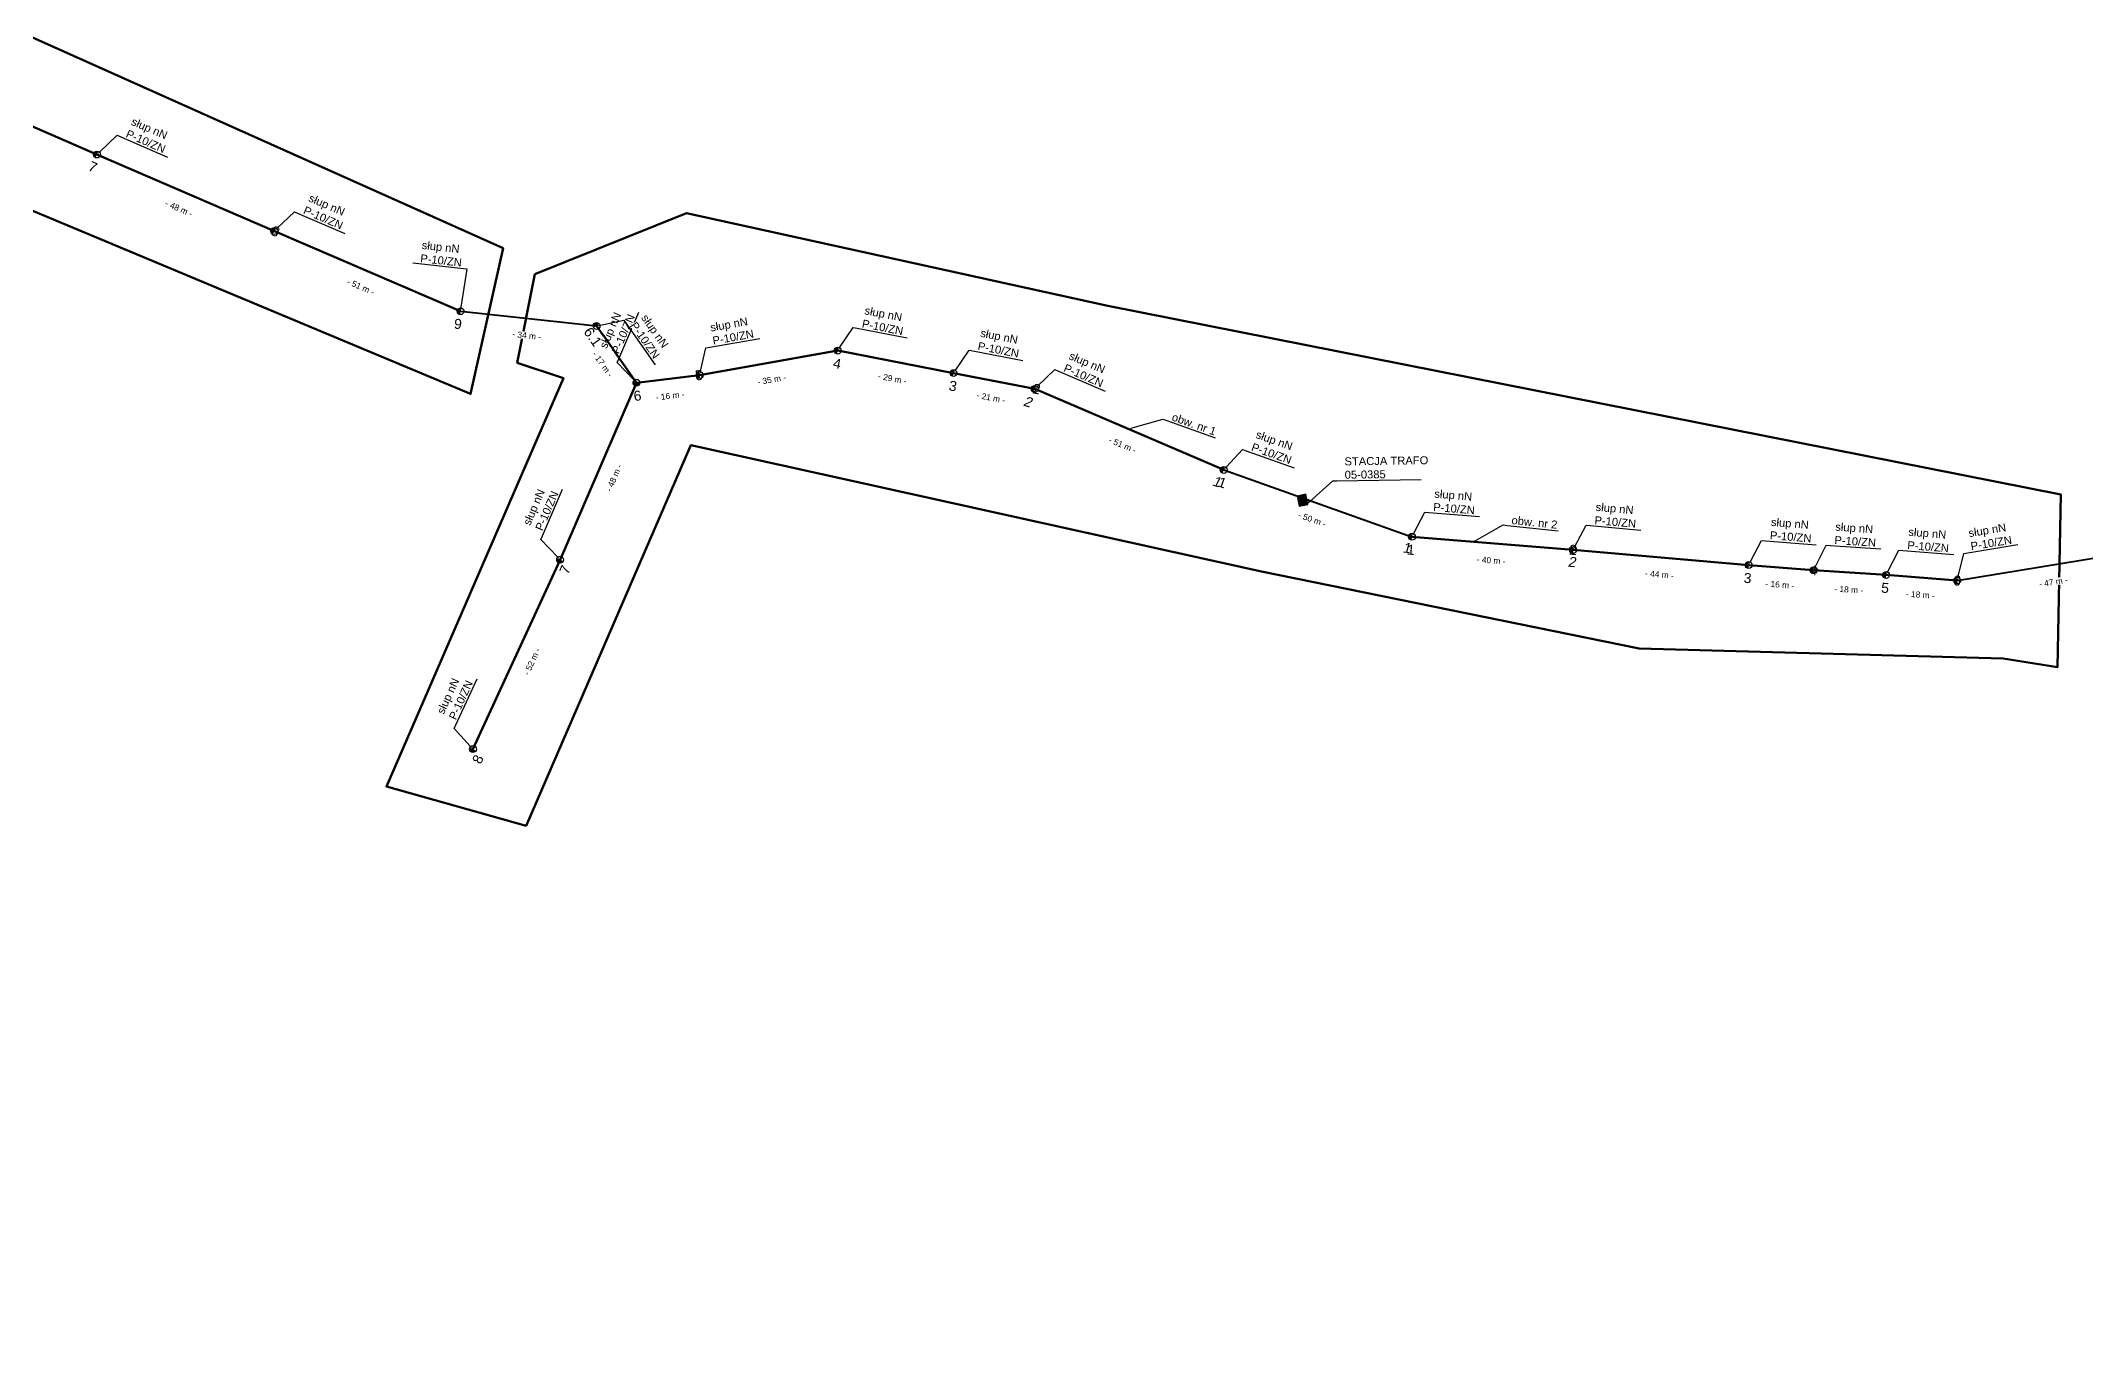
# Model space of a CAD drawing. Header units: metres. Extents: x 7531723 to 15066081, y 5784574 to 11569750.
# Drawn here: x 7534520 to 7535031, y 5784790 to 5785117 of the extents above; entities that cross this region are included whole.
import ezdxf
from ezdxf import colors
from ezdxf.entities.mleader import LeaderData, LeaderLine
from ezdxf.enums import TextEntityAlignment as Align
from ezdxf.math import Vec2, Vec3

# ---------------------------------------------------------------- set-up
doc = ezdxf.new("R2010")
doc.units = ezdxf.units.M
for name, color, linetype, lineweight in [('!tele', 30, 'Continuous', 40), ('!trafo', 6, 'Continuous', 50), ('_MM LINIA Sn', 40, 'Continuous', 30), ('_numery', 7, 'Continuous', 40)]:
    doc.layers.add(name, color=color, linetype=linetype, lineweight=lineweight)
for name, color, linetype in [('!wymiary', 7, 'Continuous'), ('_MM opisy', 7, 'Continuous'), ('_MM slupy', 5, 'Continuous'), ('_mm trafo', 3, 'Continuous'), ('_numery_05-0244_3', 7, 'Continuous'), ('_numery_05-0385_1', 7, 'Continuous'), ('_numery_05-0385_2', 7, 'Continuous')]:
    doc.layers.add(name, color=color, linetype=linetype)
for name, color, linetype, lineweight, plot in [('_arkusze model', 7, 'Continuous', 50, False), ('_kontrola_05-0244_3', 5, 'Continuous', 50, False), ('_kontrola_05-0385_1', 150, 'Continuous', 50, False), ('_kontrola_05-0385_2', 190, 'Continuous', 50, False)]:
    doc.layers.add(name, color=color, linetype=linetype, lineweight=lineweight, plot=plot)
doc.layers.get('0').off()
doc.styles.get("Standard").update_dxf_attribs({"font": 'arial.ttf'})
doc.dimstyles.new('opis linie', dxfattribs={"dimtxt": 1.5, "dimasz": 2.5, "dimexe": 1.25, "dimexo": 0.625, "dimgap": 2.5, "dimtad": 4, "dimdec": 0, "dimtxsty": 'Standard', "dimcen": 2.5, "dimse1": 1, "dimse2": 1, "dimsd1": 1, "dimsd2": 1, "dimclrt": 256, "dimazin": 3, "dimtfac": 1, "dimtdec": 0, "dimtmove": 0, "dimatfit": 3, "dimtfill": 1})

# ---------------------------------------------------------------- blocks, each defined once
blk = doc.blocks.new('trafo')
at = {"layer": '_mm trafo'}
h = blk.add_hatch(color=256, dxfattribs=at)
h.dxf.hatch_style = 1
h.paths.add_polyline_path([(-1.15, 1.02), (-0.52, -1.51), (1.64, -0.96), (1.01, 1.59)])
at = {"layer": '_MM LINIA Sn', "color": 2, "lineweight": 60}
for p, q in [((0.58, 0.02), (-0.43, 0.9)), ((-0.32, -0.23), (0.58, 0.02)), ((0.58, -0.92), (-0.32, -0.23)), ((0.55, -0.72), (0.41, -0.9)), ((0.41, -0.9), (0.58, -0.92)), ((0.58, -0.92), (0.55, -0.72))]:
    blk.add_line(p, q, dxfattribs=at)
at = {"layer": '_mm trafo', "flags": 128}
blk.add_lwpolyline([(-0.52, -1.52), (1.64, -0.96), (0.98, 1.58), (-1.17, 0.99), (-0.52, -1.52)], close=True, dxfattribs=at)
blk = doc.blocks.new('ZN')
at = {"layer": '_MM slupy', "transparency": 33554687}
h = blk.add_hatch(color=256, dxfattribs=at)
h.dxf.hatch_style = 1
h.paths.add_polyline_path([(0, -0.86), (0, 0.86, 1)])
at = {"layer": '_MM slupy'}
blk.add_circle((0, 0), 0.857, dxfattribs=at)
blk = doc.blocks.new('*D33')
at = {"layer": 'Defpoints', "color": 0}
for p in [(7534649.86, 5784987.01), (7534650.76, 5784986.59), (7534628.07, 5784939.64)]:
    blk.add_point(p, dxfattribs=at)
at = {"layer": '!wymiary', "insert": (7534642.84, 5784961.54), "char_height": 1.5, "attachment_point": 5, "rotation": 65.3023, "bg_fill": 3, "box_fill_scale": 1.1, "bg_fill_color": 9, "bg_fill_true_color": 13158600, "bg_fill_transparency": 0}
blk.add_mtext('\\A1;- 52 m -', dxfattribs=at)
blk = doc.blocks.new('*D34')
at = {"layer": 'Defpoints', "color": 0}
for p in [(7534668.95, 5785031.24), (7534669.87, 5785030.85), (7534649.86, 5784987.01)]:
    blk.add_point(p, dxfattribs=at)
at = {"layer": '!wymiary', "insert": (7534663.32, 5785007.44), "char_height": 1.5, "attachment_point": 5, "rotation": 66.651, "bg_fill": 3, "box_fill_scale": 1.1, "bg_fill_color": 9, "bg_fill_true_color": 13158600, "bg_fill_transparency": 0}
blk.add_mtext('\\A1;- 48 m -', dxfattribs=at)
blk = doc.blocks.new('*D57')
at = {"layer": 'Defpoints', "color": 0}
for p in [(7534487.93, 5785108.4), (7534533.7, 5785087.38), (7534534.1, 5785088.3)]:
    blk.add_point(p, dxfattribs=at)
at = {"layer": '!wymiary', "insert": (7534509.31, 5785094.44), "char_height": 1.5, "attachment_point": 5, "rotation": 336.4739, "bg_fill": 3, "box_fill_scale": 1.1, "bg_fill_color": 9, "bg_fill_true_color": 13158600, "bg_fill_transparency": 0}
blk.add_mtext('\\A1;- 50 m -', dxfattribs=at)
blk = doc.blocks.new('*D58')
at = {"layer": 'Defpoints', "color": 0}
for p in [(7534534.1, 5785088.3), (7534578.05, 5785068.25), (7534578.45, 5785069.17)]:
    blk.add_point(p, dxfattribs=at)
at = {"layer": '!wymiary', "insert": (7534554.59, 5785074.82), "char_height": 1.5, "attachment_point": 5, "rotation": 336.664, "bg_fill": 3, "box_fill_scale": 1.1, "bg_fill_color": 9, "bg_fill_true_color": 13158600, "bg_fill_transparency": 0}
blk.add_mtext('\\A1;- 48 m -', dxfattribs=at)
blk = doc.blocks.new('*D59')
at = {"layer": 'Defpoints', "color": 0}
for p in [(7534578.45, 5785069.17), (7534624.59, 5785048.21), (7534624.98, 5785049.13)]:
    blk.add_point(p, dxfattribs=at)
at = {"layer": '!wymiary', "insert": (7534600.03, 5785055.23), "char_height": 1.5, "attachment_point": 5, "rotation": 336.7043, "bg_fill": 3, "box_fill_scale": 1.1, "bg_fill_color": 9, "bg_fill_true_color": 13158600, "bg_fill_transparency": 0}
blk.add_mtext('\\A1;- 51 m -', dxfattribs=at)
blk = doc.blocks.new('*D60')
at = {"layer": 'Defpoints', "color": 0}
for p in [(7534624.98, 5785049.13), (7534658.85, 5785044.45), (7534658.96, 5785045.44)]:
    blk.add_point(p, dxfattribs=at)
at = {"layer": '!wymiary', "insert": (7534641.51, 5785043.05), "char_height": 1.5, "attachment_point": 5, "rotation": 353.8033, "bg_fill": 3, "box_fill_scale": 1.1, "bg_fill_color": 9, "bg_fill_true_color": 13158600, "bg_fill_transparency": 0}
blk.add_mtext('\\A1;- 34 m -', dxfattribs=at)
blk = doc.blocks.new('*D61')
at = {"layer": 'Defpoints', "color": 0}
for p in [(7534658.96, 5785045.44), (7534668.13, 5785030.67), (7534668.95, 5785031.24)]:
    blk.add_point(p, dxfattribs=at)
at = {"layer": '!wymiary', "insert": (7534660.48, 5785035.9), "char_height": 1.5, "attachment_point": 5, "rotation": 305.128, "bg_fill": 3, "box_fill_scale": 1.1, "bg_fill_color": 9, "bg_fill_true_color": 13158600, "bg_fill_transparency": 0}
blk.add_mtext('\\A1;- 17 m -', dxfattribs=at)
blk = doc.blocks.new('*D62')
at = {"layer": 'Defpoints', "color": 0}
for p in [(7534668.95, 5785031.24), (7534684.72, 5785033.16), (7534684.84, 5785032.17)]:
    blk.add_point(p, dxfattribs=at)
at = {"layer": '!wymiary', "insert": (7534677.35, 5785027.97), "char_height": 1.5, "attachment_point": 5, "rotation": 6.9443, "bg_fill": 3, "box_fill_scale": 1.1, "bg_fill_color": 9, "bg_fill_true_color": 13158600, "bg_fill_transparency": 0}
blk.add_mtext('\\A1;- 16 m -', dxfattribs=at)
blk = doc.blocks.new('*D63')
at = {"layer": 'Defpoints', "color": 0}
for p in [(7534719.25, 5785039.27), (7534719.43, 5785038.28), (7534684.72, 5785033.16)]:
    blk.add_point(p, dxfattribs=at)
at = {"layer": '!wymiary', "insert": (7534702.73, 5785032.01), "char_height": 1.5, "attachment_point": 5, "rotation": 10.0216, "bg_fill": 3, "box_fill_scale": 1.1, "bg_fill_color": 9, "bg_fill_true_color": 13158600, "bg_fill_transparency": 0}
blk.add_mtext('\\A1;- 35 m -', dxfattribs=at)
blk = doc.blocks.new('*D64')
at = {"layer": 'Defpoints', "color": 0}
for p in [(7534719.25, 5785039.27), (7534748, 5785032.67), (7534748.19, 5785033.65)]:
    blk.add_point(p, dxfattribs=at)
at = {"layer": '!wymiary', "insert": (7534732.91, 5785032.27), "char_height": 1.5, "attachment_point": 5, "rotation": 349.0232, "bg_fill": 3, "box_fill_scale": 1.1, "bg_fill_color": 9, "bg_fill_true_color": 13158600, "bg_fill_transparency": 0}
blk.add_mtext('\\A1;- 29 m -', dxfattribs=at)
blk = doc.blocks.new('*D65')
at = {"layer": 'Defpoints', "color": 0}
for p in [(7534748.19, 5785033.65), (7534768.48, 5785029.72), (7534768.29, 5785028.74)]:
    blk.add_point(p, dxfattribs=at)
at = {"layer": '!wymiary', "insert": (7534757.53, 5785027.51), "char_height": 1.5, "attachment_point": 5, "rotation": 349.0375, "bg_fill": 3, "box_fill_scale": 1.1, "bg_fill_color": 9, "bg_fill_true_color": 13158600, "bg_fill_transparency": 0}
blk.add_mtext('\\A1;- 21 m -', dxfattribs=at)
blk = doc.blocks.new('*D66')
at = {"layer": 'Defpoints', "color": 0}
for p in [(7534768.48, 5785029.72), (7534815.71, 5785009.45), (7534815.31, 5785008.53)]:
    blk.add_point(p, dxfattribs=at)
at = {"layer": '!wymiary', "insert": (7534790.41, 5785015.67), "char_height": 1.5, "attachment_point": 5, "rotation": 336.7648, "bg_fill": 3, "box_fill_scale": 1.1, "bg_fill_color": 9, "bg_fill_true_color": 13158600, "bg_fill_transparency": 0}
blk.add_mtext('\\A1;- 51 m -', dxfattribs=at)
blk = doc.blocks.new('*D67')
at = {"layer": 'Defpoints', "color": 0}
for p in [(7534815.71, 5785009.45), (7534862.44, 5784991.79), (7534862.77, 5784992.73)]:
    blk.add_point(p, dxfattribs=at)
at = {"layer": '!wymiary', "insert": (7534837.81, 5784997.07), "char_height": 1.5, "attachment_point": 5, "rotation": 340.4444, "bg_fill": 3, "box_fill_scale": 1.1, "bg_fill_color": 9, "bg_fill_true_color": 13158600, "bg_fill_transparency": 0}
blk.add_mtext('\\A1;- 50 m -', dxfattribs=at)
blk = doc.blocks.new('*D68')
at = {"layer": 'Defpoints', "color": 0}
for p in [(7534862.77, 5784992.73), (7534902.96, 5784988.46), (7534903.04, 5784989.46)]:
    blk.add_point(p, dxfattribs=at)
at = {"layer": '!wymiary', "insert": (7534882.56, 5784986.84), "char_height": 1.5, "attachment_point": 5, "rotation": 355.3593, "bg_fill": 3, "box_fill_scale": 1.1, "bg_fill_color": 9, "bg_fill_true_color": 13158600, "bg_fill_transparency": 0}
blk.add_mtext('\\A1;- 40 m -', dxfattribs=at)
blk = doc.blocks.new('*D69')
at = {"layer": 'Defpoints', "color": 0}
for p in [(7534903.04, 5784989.46), (7534946.85, 5784984.66), (7534946.93, 5784985.66)]:
    blk.add_point(p, dxfattribs=at)
at = {"layer": '!wymiary', "insert": (7534924.62, 5784983.32), "char_height": 1.5, "attachment_point": 5, "rotation": 355.044, "bg_fill": 3, "box_fill_scale": 1.1, "bg_fill_color": 9, "bg_fill_true_color": 13158600, "bg_fill_transparency": 0}
blk.add_mtext('\\A1;- 44 m -', dxfattribs=at)
blk = doc.blocks.new('*D70')
at = {"layer": 'Defpoints', "color": 0}
for p in [(7534946.93, 5784985.66), (7534963.07, 5784983.38), (7534963.15, 5784984.38)]:
    blk.add_point(p, dxfattribs=at)
at = {"layer": '!wymiary', "insert": (7534954.71, 5784980.76), "char_height": 1.5, "attachment_point": 5, "rotation": 355.4984, "bg_fill": 3, "box_fill_scale": 1.1, "bg_fill_color": 9, "bg_fill_true_color": 13158600, "bg_fill_transparency": 0}
blk.add_mtext('\\A1;- 16 m -', dxfattribs=at)
blk = doc.blocks.new('*D71')
at = {"layer": 'Defpoints', "color": 0}
for p in [(7534963.15, 5784984.38), (7534981.28, 5784983.19), (7534981.21, 5784982.19)]:
    blk.add_point(p, dxfattribs=at)
at = {"layer": '!wymiary', "insert": (7534971.94, 5784979.53), "char_height": 1.5, "attachment_point": 5, "rotation": 356.2503, "bg_fill": 3, "box_fill_scale": 1.1, "bg_fill_color": 9, "bg_fill_true_color": 13158600, "bg_fill_transparency": 0}
blk.add_mtext('\\A1;- 18 m -', dxfattribs=at)
blk = doc.blocks.new('*D72')
at = {"layer": 'Defpoints', "color": 0}
for p in [(7534981.28, 5784983.19), (7534998.96, 5784980.8), (7534999.04, 5784981.8)]:
    blk.add_point(p, dxfattribs=at)
at = {"layer": '!wymiary', "insert": (7534989.82, 5784978.24), "char_height": 1.5, "attachment_point": 5, "rotation": 355.5107, "bg_fill": 3, "box_fill_scale": 1.1, "bg_fill_color": 9, "bg_fill_true_color": 13158600, "bg_fill_transparency": 0}
blk.add_mtext('\\A1;- 18 m -', dxfattribs=at)
blk = doc.blocks.new('*D73')
at = {"layer": 'Defpoints', "color": 0}
for p in [(7535045.75, 5784989.46), (7535045.91, 5784988.47), (7534999.04, 5784981.8)]:
    blk.add_point(p, dxfattribs=at)
at = {"layer": '!wymiary', "insert": (7535023.08, 5784981.43), "char_height": 1.5, "attachment_point": 5, "rotation": 9.3169, "bg_fill": 3, "box_fill_scale": 1.1, "bg_fill_color": 9, "bg_fill_true_color": 13158600, "bg_fill_transparency": 0}
blk.add_mtext('\\A1;- 47 m -', dxfattribs=at)
blk = doc.blocks.new('q')
at = {"layer": '_MM slupy'}
blk.add_blockref('ZN', (0, 0), dxfattribs=at)
at = {"layer": '_MM opisy'}
ml = blk.add_multileader_mtext('Standard', dxfattribs=at)
ml.set_content('\\pxql;słup nN\\PP-10/ZN', color=256)
ml.set_leader_properties()
ml.build(insert=Vec2(0, 0))
ml.multileader.update_dxf_attribs({"has_text_frame": 1, "text_left_attachment_type": 5, "text_right_attachment_type": 5, "dogleg_length": 1, "arrow_head_size": 1})
ctx = ml.context
ctx.base_point, ctx.char_height, ctx.arrow_head_size, ctx.landing_gap_size, ctx.plane_origin = Vec3(3.71, 6.41), 2, 1, 1, Vec3(1.72, -1.42)
ctx.left_attachment, ctx.right_attachment = 5, 5
notes = []
notes.append((ctx, [(0, (1, 1, 0), (2.71, 6.41), (1, 0), 1, [(0, [(0, 0), (2.71, 6.41)], 0, [])])]))
ctx.mtext.insert, ctx.mtext.flow_direction = Vec3(4.71, 12.21), 5
ctx.mtext.has_bg_fill, ctx.mtext.bg_color, ctx.mtext.bg_scale_factor, ctx.mtext.bg_transparency, ctx.mtext.use_window_bg_color = 1, -1023410175, 1, 0, 1
for ctx, leaders in notes:
    for number, flags, end, landing, length, lines in leaders:
        leader = LeaderData()
        leader.index, (leader.has_last_leader_line, leader.has_dogleg_vector, leader.attachment_direction) = number, flags
        leader.last_leader_point, leader.dogleg_vector, leader.dogleg_length = Vec3(end), Vec3(landing), length
        for number, points, colour, breaks in lines:
            line = LeaderLine()
            line.index, line.vertices, line.color, line.breaks = number, Vec3.list(points), colors.encode_raw_color(colour), breaks
            leader.lines.append(line)
        ctx.leaders.append(leader)

msp = doc.modelspace()

# ---------------------------------------------------------------- linework, layer by layer
at = {"layer": '!tele', "elevation": 140.78}
for points in [[(7534073.99, 5785246.16), (7534120.54, 5785233.4), (7534163.79, 5785233.78), (7534189.89, 5785234.01), (7534216.83, 5785233.11), (7534262.27, 5785213.49), (7534307.79, 5785192.51), (7534314.31, 5785182.63), (7534332.43, 5785181.24), (7534352.37, 5785171.93), (7534398.51, 5785150.8), (7534420.71, 5785140.49), (7534443.51, 5785130.22), (7534487.93, 5785108.4), (7534534.1, 5785088.3), (7534578.45, 5785069.17), (7534624.98, 5785049.13), (7534637.37, 5785047.79)], [(7534637.37, 5785047.79), (7534658.96, 5785045.44), (7534668.95, 5785031.24), (7534684.72, 5785033.16), (7534719.25, 5785039.27), (7534748.19, 5785033.65), (7534768.48, 5785029.72), (7534815.71, 5785009.45), (7534862.77, 5784992.73), (7534903.04, 5784989.46), (7534946.93, 5784985.66), (7534963.15, 5784984.38), (7534981.28, 5784983.19), (7534999.04, 5784981.8), (7535045.75, 5784989.46), (7535096.4, 5784980), (7535144.53, 5784959.39), (7535178.48, 5784927), (7535222.35, 5784906.42), (7535256.98, 5784876.63), (7535288.82, 5784857.48), (7535301.4, 5784850.39)]]:
    msp.add_lwpolyline(points, dxfattribs=at)
at = {"layer": '!tele'}
msp.add_lwpolyline([(7534628.07, 5784939.64), (7534649.86, 5784987.01), (7534668.95, 5785031.24)], dxfattribs=at)
at = {"layer": '!trafo'}
for points in [[(7534063.44, 5784843.77), (7534094.16, 5784789.89), (7534227.75, 5784859.2), (7534309.11, 5785044.02), (7534338.24, 5785149.48), (7534627.47, 5785028.46), (7534635.59, 5785064.87), (7534351.5, 5785192.14), (7534404.24, 5785396.9), (7534370.65, 5785405.69), (7534322.94, 5785205.43), (7534243.84, 5785250.63), (7534128.64, 5785253.14), (7533922.74, 5785319.06), (7533902.33, 5785266.32), (7534062.41, 5785231.48), (7534040.13, 5785189.74), (7534089.41, 5785176.55), (7534098.2, 5785220.18), (7534286.53, 5785174.36), (7534272.53, 5785084.36), (7534198.2, 5784923.65)], [(7534643.57, 5785058.42), (7534639.17, 5785036.26), (7534650.74, 5785032.36), (7534606.44, 5784930.31), (7534641.36, 5784920.5), (7534682.56, 5785015.65), (7534825.18, 5784984.06), (7534919.54, 5784964.84), (7535010.57, 5784962.28), (7535024.08, 5784960.1), (7535024.92, 5785003.32), (7534786.75, 5785050.48), (7534681.41, 5785073.62)]]:
    msp.add_lwpolyline(points, close=True, dxfattribs=at)

# ---------------------------------------------------------------- block references
at = {"layer": '_arkusze model', "rotation": 357.3066721443945}
msp.add_blockref('trafo', (7534835.18, 5785001.87), dxfattribs=at)

# ---------------------------------------------------------------- next in the draw order: block references
for p, rotation in [((7534534.1, 5785088.3, 140.78), 336.6640150289954), ((7534578.45, 5785069.17, 140.78), 336.704297081089), ((7534668.95, 5785031.24), 66.65103540554739), ((7534719.25, 5785039.27, 140.78), 349.0232230930131), ((7534684.72, 5785033.16, 140.78), 10.0216100243428), ((7534748.19, 5785033.65, 140.78), 349.037508134805), ((7534649.86, 5784987.01), 66.65103540554739), ((7534903.04, 5784989.46, 140.78), 355.0440043326098), ((7534946.93, 5784985.66, 140.78), 355.4983910072366), ((7534628.07, 5784939.64), 65.30230198186698)]:
    msp.add_blockref('q', p, dxfattribs=dict(rotation=rotation))

# ---------------------------------------------------------------- next in the draw order: leaders
at = {"layer": '_mm trafo', "color": 3}
ml = msp.add_multileader_mtext('Standard', dxfattribs=at)
ml.set_content('STACJA TRAFO\\P05-0385', color=3)
ml.set_leader_properties()
ml.build(insert=Vec2(0, 0))
ml.multileader.update_dxf_attribs({"has_text_frame": 1, "text_left_attachment_type": 5, "text_right_attachment_type": 5, "dogleg_length": 1, "arrow_head_size": 1.5})
ctx = ml.context
ctx.base_point, ctx.char_height, ctx.arrow_head_size, ctx.plane_origin, ctx.plane_x_axis, ctx.plane_y_axis = Vec3(7534843.97, 5785006.72), 2, 1.5, Vec3(7534839.32, 5784969.77), Vec3(0.999891, 0.014731), Vec3(-0.014731, 0.999891)
ctx.left_attachment, ctx.right_attachment, ctx.attachment_type = 5, 5, 2
notes = []
notes.append((ctx, [(0, (1, 1, 0), (7534842.97, 5785006.7), (0.999891, 0.014731), 1, [(0, [(7534836.09, 5785000.58)], 0, [])])]))
ctx.mtext.insert, ctx.mtext.text_direction, ctx.mtext.rotation, ctx.mtext.flow_direction = Vec3(7534845.89, 5785012.57), Vec3(0.999891, 0.014731), 6.129723, 5
ctx.mtext.has_bg_fill, ctx.mtext.bg_color, ctx.mtext.bg_scale_factor, ctx.mtext.bg_transparency, ctx.mtext.use_window_bg_color = 1, -1073741824, 1, 0, 1
for ctx, leaders in notes:
    for number, flags, end, landing, length, lines in leaders:
        leader = LeaderData()
        leader.index, (leader.has_last_leader_line, leader.has_dogleg_vector, leader.attachment_direction) = number, flags
        leader.last_leader_point, leader.dogleg_vector, leader.dogleg_length = Vec3(end), Vec3(landing), length
        for number, points, colour, breaks in lines:
            line = LeaderLine()
            line.index, line.vertices, line.color, line.breaks = number, Vec3.list(points), colors.encode_raw_color(colour), breaks
            leader.lines.append(line)
        ctx.leaders.append(leader)

# ---------------------------------------------------------------- next in the draw order: block references
for p, rotation in [((7534658.96, 5785045.44, 140.78), 305.1279962825291), ((7534768.48, 5785029.72, 140.78), 336.764812800684), ((7534815.71, 5785009.45, 140.78), 340.4444082061608), ((7534862.77, 5784992.73, 140.78), 355.3593031081454), ((7534963.15, 5784984.38, 140.78), 356.2503347172155)]:
    msp.add_blockref('q', p, dxfattribs=dict(rotation=rotation))

# ---------------------------------------------------------------- next in the draw order: dimensions: what is measured, and where the dimension line sits
at = {"layer": '!wymiary'}
for p1, p2, picture, middle in [((7534487.93, 5785108.4), (7534534.1, 5785088.3), '*D57', (7534509.31, 5785094.44)), ((7534628.07, 5784939.64), (7534649.86, 5784987.01), '*D33', (7534642.84, 5784961.54))]:
    dim = msp.add_aligned_dim(p1=p1, p2=p2, distance=-1, dimstyle='opis linie', dxfattribs=at)
    dim.commit()
    dim.dimension.update_dxf_attribs({"geometry": picture, "text_midpoint": middle})

# ---------------------------------------------------------------- next in the draw order: block references
at = {"rotation": 355.5107403003483}
msp.add_blockref('q', (7534981.28, 5784983.19, 140.78), dxfattribs=at)

# ---------------------------------------------------------------- next in the draw order: texts
at = {"layer": '_numery_05-0385_1', "color": 7}
msp.add_text('8', height=2.5, rotation=65.3023, dxfattribs=at).set_placement((7534628.16, 5784937.64), align=Align.TOP_CENTER)

# ---------------------------------------------------------------- next in the draw order: dimensions: what is measured, and where the dimension line sits
at = {"layer": '!wymiary'}
for p1, p2, picture, middle in [((7534534.1, 5785088.3), (7534578.45, 5785069.17), '*D58', (7534554.59, 5785074.82)), ((7534649.86, 5784987.01), (7534668.95, 5785031.24), '*D34', (7534663.32, 5785007.44))]:
    dim = msp.add_aligned_dim(p1=p1, p2=p2, distance=-1, dimstyle='opis linie', dxfattribs=at)
    dim.commit()
    dim.dimension.update_dxf_attribs({"geometry": picture, "text_midpoint": middle})

# ---------------------------------------------------------------- next in the draw order: linework, layer by layer
at = {"layer": '_kontrola_05-0244_3', "color": 5}
msp.add_lwpolyline([(7534487.93, 5785108.4), (7534534.1, 5785088.3)], dxfattribs=at)
at = {"layer": '_kontrola_05-0385_1', "color": 150}
msp.add_lwpolyline([(7534649.86, 5784987.01), (7534628.07, 5784939.64)], dxfattribs=at)

# ---------------------------------------------------------------- next in the draw order: block references
at = {"rotation": 9.316871459338035}
msp.add_blockref('q', (7534999.04, 5784981.8, 140.78), dxfattribs=at)

# ---------------------------------------------------------------- next in the draw order: texts
at = {"layer": '_numery_05-0244_3', "color": 7}
msp.add_text('7', height=2.5, rotation=-23.336, dxfattribs=at).set_placement((7534533.58, 5785086.37), align=Align.TOP_CENTER)
at = {"layer": '_numery_05-0385_1', "color": 7}
msp.add_text('7', height=2.5, rotation=66.651, dxfattribs=at).set_placement((7534649.95, 5784985.01), align=Align.TOP_CENTER)

# ---------------------------------------------------------------- next in the draw order: dimensions: what is measured, and where the dimension line sits
at = {"layer": '!wymiary'}
dim = msp.add_aligned_dim(p1=(7534578.45, 5785069.17), p2=(7534624.98, 5785049.13), distance=-1, dimstyle='opis linie', dxfattribs=at)
dim.commit()
dim.dimension.update_dxf_attribs({"geometry": '*D59', "text_midpoint": (7534600.03, 5785055.23)})

# ---------------------------------------------------------------- next in the draw order: linework, layer by layer
at = {"layer": '_kontrola_05-0244_3', "color": 5}
msp.add_lwpolyline([(7534534.1, 5785088.3), (7534578.45, 5785069.17)], dxfattribs=at)

# ---------------------------------------------------------------- next in the draw order: texts
at = {"layer": '_numery_05-0244_3', "color": 7}
msp.add_text('8', height=2.5, rotation=336.664, dxfattribs=at).set_placement((7534577.93, 5785067.24), align=Align.BOTTOM_CENTER)

# ---------------------------------------------------------------- next in the draw order: dimensions: what is measured, and where the dimension line sits
at = {"layer": '!wymiary'}
dim = msp.add_aligned_dim(p1=(7534624.98, 5785049.13), p2=(7534658.96, 5785045.44), distance=-1, dimstyle='opis linie', dxfattribs=at)
dim.commit()
dim.dimension.update_dxf_attribs({"geometry": '*D60', "text_midpoint": (7534641.51, 5785043.05)})

# ---------------------------------------------------------------- next in the draw order: block references
at = {"layer": '_MM slupy', "rotation": 353.8032913259344}
msp.add_blockref('ZN', (7534624.98, 5785049.13, 140.78), dxfattribs=at)

# ---------------------------------------------------------------- next in the draw order: dimensions: what is measured, and where the dimension line sits
at = {"layer": '!wymiary'}
dim = msp.add_aligned_dim(p1=(7534658.96, 5785045.44), p2=(7534668.95, 5785031.24), distance=-1, dimstyle='opis linie', dxfattribs=at)
dim.commit()
dim.dimension.update_dxf_attribs({"geometry": '*D61', "text_midpoint": (7534660.48, 5785035.9)})

# ---------------------------------------------------------------- next in the draw order: texts
at = {"layer": '_numery_05-0385_1', "color": 7}
msp.add_text('6.1', height=2.5, rotation=-54.872, dxfattribs=at).set_placement((7534659.05, 5785043.45), align=Align.TOP_CENTER)

# ---------------------------------------------------------------- next in the draw order: dimensions: what is measured, and where the dimension line sits
at = {"layer": '!wymiary'}
dim = msp.add_aligned_dim(p1=(7534668.95, 5785031.24), p2=(7534684.72, 5785033.16), distance=-1, dimstyle='opis linie', dxfattribs=at)
dim.commit()
dim.dimension.update_dxf_attribs({"geometry": '*D62', "text_midpoint": (7534677.35, 5785027.97)})

# ---------------------------------------------------------------- next in the draw order: leaders
at = {"layer": '_MM opisy'}
ml = msp.add_multileader_mtext('Standard', dxfattribs=at)
ml.set_content('\\pxql;słup nN\\PP-10/ZN', color=256)
ml.set_leader_properties()
ml.build(insert=Vec2(0, 0))
ml.multileader.update_dxf_attribs({"has_text_frame": 1, "text_left_attachment_type": 5, "text_right_attachment_type": 5, "dogleg_length": 1, "arrow_head_size": 1})
ctx = ml.context
ctx.base_point, ctx.char_height, ctx.arrow_head_size, ctx.landing_gap_size, ctx.plane_origin, ctx.plane_x_axis, ctx.plane_y_axis = Vec3(7534613.79, 5785061.04, 140.78), 2, 1, 1, Vec3(7534626.54, 5785047.54, 140.78), Vec3(0.994157, -0.107942), Vec3(0.107942, 0.994157)
ctx.left_attachment, ctx.right_attachment = 5, 5
notes = []
notes.append((ctx, [(0, (1, 1, 0), (7534626.67, 5785059.64, 140.78), (-0.994157, 0.107942), 1, [(0, [(7534624.98, 5785049.13, 140.78)], 0, [])])]))
ctx.mtext.insert, ctx.mtext.text_direction, ctx.mtext.flow_direction = Vec3(7534615.41, 5785066.7, 140.78), Vec3(0.994157, -0.107942), 5
ctx.mtext.has_bg_fill, ctx.mtext.bg_color, ctx.mtext.bg_scale_factor, ctx.mtext.bg_transparency, ctx.mtext.use_window_bg_color = 1, -1023410175, 1, 0, 1
for ctx, leaders in notes:
    for number, flags, end, landing, length, lines in leaders:
        leader = LeaderData()
        leader.index, (leader.has_last_leader_line, leader.has_dogleg_vector, leader.attachment_direction) = number, flags
        leader.last_leader_point, leader.dogleg_vector, leader.dogleg_length = Vec3(end), Vec3(landing), length
        for number, points, colour, breaks in lines:
            line = LeaderLine()
            line.index, line.vertices, line.color, line.breaks = number, Vec3.list(points), colors.encode_raw_color(colour), breaks
            leader.lines.append(line)
        ctx.leaders.append(leader)

# ---------------------------------------------------------------- next in the draw order: linework, layer by layer
at = {"layer": '_kontrola_05-0244_3', "color": 5}
msp.add_lwpolyline([(7534578.45, 5785069.17), (7534624.98, 5785049.13)], dxfattribs=at)
at = {"layer": '_kontrola_05-0385_1', "color": 150}
for points in [[(7534668.95, 5785031.24), (7534658.96, 5785045.44)], [(7534668.95, 5785031.24), (7534649.86, 5784987.01)]]:
    msp.add_lwpolyline(points, dxfattribs=at)

# ---------------------------------------------------------------- next in the draw order: texts
at = {"layer": '_numery_05-0244_3', "color": 7}
msp.add_text('9', height=2.5, rotation=-6.1967, dxfattribs=at).set_placement((7534624.46, 5785047.2), align=Align.TOP_CENTER)
at = {"layer": '_numery_05-0385_1', "color": 7}
msp.add_text('6', height=2.5, rotation=6.9443, dxfattribs=at).set_placement((7534669.04, 5785029.25), align=Align.TOP_CENTER)

# ---------------------------------------------------------------- next in the draw order: dimensions: what is measured, and where the dimension line sits
at = {"layer": '!wymiary'}
dim = msp.add_aligned_dim(p1=(7534684.72, 5785033.16), p2=(7534719.25, 5785039.27), distance=-1, dimstyle='opis linie', dxfattribs=at)
dim.commit()
dim.dimension.update_dxf_attribs({"geometry": '*D63', "text_midpoint": (7534702.73, 5785032.01)})

# ---------------------------------------------------------------- next in the draw order: linework, layer by layer
at = {"layer": '_kontrola_05-0385_1', "color": 150}
msp.add_lwpolyline([(7534684.72, 5785033.16), (7534668.95, 5785031.24)], dxfattribs=at)

# ---------------------------------------------------------------- next in the draw order: texts
at = {"layer": '_numery_05-0385_1', "color": 7}
msp.add_text('5', height=2.5, rotation=6.9443, dxfattribs=at).set_placement((7534684.82, 5785031.17), align=Align.BOTTOM_CENTER)

# ---------------------------------------------------------------- next in the draw order: dimensions: what is measured, and where the dimension line sits
at = {"layer": '!wymiary'}
dim = msp.add_aligned_dim(p1=(7534719.25, 5785039.27), p2=(7534748.19, 5785033.65), distance=-1, dimstyle='opis linie', dxfattribs=at)
dim.commit()
dim.dimension.update_dxf_attribs({"geometry": '*D64', "text_midpoint": (7534732.91, 5785032.27)})

# ---------------------------------------------------------------- next in the draw order: linework, layer by layer
at = {"layer": '_kontrola_05-0385_1', "color": 150}
msp.add_lwpolyline([(7534719.25, 5785039.27), (7534684.72, 5785033.16)], dxfattribs=at)

# ---------------------------------------------------------------- next in the draw order: texts
at = {"layer": '_numery_05-0385_1', "color": 7}
msp.add_text('4', height=2.5, rotation=-10.9768, dxfattribs=at).set_placement((7534719.35, 5785037.27), align=Align.TOP_CENTER)

# ---------------------------------------------------------------- next in the draw order: dimensions: what is measured, and where the dimension line sits
at = {"layer": '!wymiary'}
dim = msp.add_aligned_dim(p1=(7534748.19, 5785033.65), p2=(7534768.48, 5785029.72), distance=-1, dimstyle='opis linie', dxfattribs=at)
dim.commit()
dim.dimension.update_dxf_attribs({"geometry": '*D65', "text_midpoint": (7534757.53, 5785027.51)})

# ---------------------------------------------------------------- next in the draw order: linework, layer by layer
at = {"layer": '_kontrola_05-0385_1', "color": 150}
msp.add_lwpolyline([(7534748.19, 5785033.65), (7534719.25, 5785039.27)], dxfattribs=at)

# ---------------------------------------------------------------- next in the draw order: texts
at = {"layer": '_numery_05-0385_1', "color": 7}
msp.add_text('3', height=2.5, rotation=-10.9625, dxfattribs=at).set_placement((7534748.29, 5785031.66), align=Align.TOP_CENTER)

# ---------------------------------------------------------------- next in the draw order: dimensions: what is measured, and where the dimension line sits
at = {"layer": '!wymiary'}
dim = msp.add_aligned_dim(p1=(7534768.48, 5785029.72), p2=(7534815.71, 5785009.45), distance=-1, dimstyle='opis linie', dxfattribs=at)
dim.commit()
dim.dimension.update_dxf_attribs({"geometry": '*D66', "text_midpoint": (7534790.41, 5785015.67)})

# ---------------------------------------------------------------- next in the draw order: linework, layer by layer
at = {"layer": '_kontrola_05-0385_1', "color": 150}
msp.add_lwpolyline([(7534768.48, 5785029.72), (7534748.19, 5785033.65)], dxfattribs=at)

# ---------------------------------------------------------------- next in the draw order: texts
at = {"layer": '_numery', "oblique": 10}
msp.add_text('2', height=2.5, rotation=343.0418, dxfattribs=at).set_placement((7534765.45, 5785025.59))
at = {"layer": '_numery_05-0385_1', "color": 7}
msp.add_text('2', height=2.5, rotation=349.0375, dxfattribs=at).set_placement((7534768.57, 5785027.73), align=Align.BOTTOM_CENTER)

# ---------------------------------------------------------------- next in the draw order: dimensions: what is measured, and where the dimension line sits
at = {"layer": '!wymiary'}
dim = msp.add_aligned_dim(p1=(7534815.71, 5785009.45), p2=(7534862.77, 5784992.73), distance=-1, dimstyle='opis linie', dxfattribs=at)
dim.commit()
dim.dimension.update_dxf_attribs({"geometry": '*D67', "text_midpoint": (7534837.81, 5784997.07)})

# ---------------------------------------------------------------- next in the draw order: leaders
at = {"layer": '_MM opisy', "color": 1}
ml = msp.add_multileader_mtext('Standard', dxfattribs=at)
ml.set_content('\\pxql;obw. nr 1', color=1)
ml.set_leader_properties()
ml.build(insert=Vec2(0, 0))
ml.multileader.update_dxf_attribs({"has_text_frame": 1, "text_left_attachment_type": 5, "text_right_attachment_type": 5, "dogleg_length": 1, "arrow_head_size": 1})
ctx = ml.context
ctx.base_point, ctx.char_height, ctx.arrow_head_size, ctx.landing_gap_size, ctx.plane_origin, ctx.plane_x_axis, ctx.plane_y_axis = Vec3(7534801.47, 5785021.78), 2, 1, 1, Vec3(7534791.31, 5785003.55), Vec3(0.942055, -0.335458), Vec3(0.335458, 0.942055)
ctx.left_attachment, ctx.right_attachment = 5, 5
notes = []
notes.append((ctx, [(0, (1, 1, 0), (7534800.53, 5785022.12), (0.942055, -0.335458), 1, [(0, [(7534791.86, 5785019.66)], 0, [])])]))
ctx.mtext.insert, ctx.mtext.text_direction, ctx.mtext.flow_direction = Vec3(7534803.23, 5785023.75), Vec3(0.942055, -0.335458), 5
ctx.mtext.has_bg_fill, ctx.mtext.bg_color, ctx.mtext.bg_scale_factor, ctx.mtext.bg_transparency, ctx.mtext.use_window_bg_color = 1, -1023410175, 1, 0, 1
for ctx, leaders in notes:
    for number, flags, end, landing, length, lines in leaders:
        leader = LeaderData()
        leader.index, (leader.has_last_leader_line, leader.has_dogleg_vector, leader.attachment_direction) = number, flags
        leader.last_leader_point, leader.dogleg_vector, leader.dogleg_length = Vec3(end), Vec3(landing), length
        for number, points, colour, breaks in lines:
            line = LeaderLine()
            line.index, line.vertices, line.color, line.breaks = number, Vec3.list(points), colors.encode_raw_color(colour), breaks
            leader.lines.append(line)
        ctx.leaders.append(leader)

# ---------------------------------------------------------------- next in the draw order: linework, layer by layer
at = {"layer": '_kontrola_05-0385_1', "color": 150}
msp.add_lwpolyline([(7534815.71, 5785009.45), (7534768.48, 5785029.72)], dxfattribs=at)

# ---------------------------------------------------------------- next in the draw order: texts
at = {"layer": '_numery', "oblique": 10}
msp.add_text('1', height=2.5, rotation=343.0418, dxfattribs=at).set_placement((7534812.69, 5785005.62))
at = {"layer": '_numery_05-0385_1', "color": 7}
msp.add_text('1', height=2.5, rotation=-19.5556, dxfattribs=at).set_placement((7534815.8, 5785007.45), align=Align.TOP_CENTER)

# ---------------------------------------------------------------- next in the draw order: dimensions: what is measured, and where the dimension line sits
at = {"layer": '!wymiary'}
dim = msp.add_aligned_dim(p1=(7534862.77, 5784992.73), p2=(7534903.04, 5784989.46), distance=-1, dimstyle='opis linie', dxfattribs=at)
dim.commit()
dim.dimension.update_dxf_attribs({"geometry": '*D68', "text_midpoint": (7534882.56, 5784986.84)})

# ---------------------------------------------------------------- next in the draw order: texts
at = {"layer": '_numery', "oblique": 10}
msp.add_text('1', height=2.5, rotation=354.9305, dxfattribs=at).set_placement((7534860.37, 5784988.82))
at = {"layer": '_numery_05-0385_2', "color": 7}
msp.add_text('1', height=2.5, rotation=-4.6407, dxfattribs=at).set_placement((7534862.61, 5784990.74), align=Align.TOP_CENTER)

# ---------------------------------------------------------------- next in the draw order: dimensions: what is measured, and where the dimension line sits
at = {"layer": '!wymiary'}
dim = msp.add_aligned_dim(p1=(7534903.04, 5784989.46), p2=(7534946.93, 5784985.66), distance=-1, dimstyle='opis linie', dxfattribs=at)
dim.commit()
dim.dimension.update_dxf_attribs({"geometry": '*D69', "text_midpoint": (7534924.62, 5784983.32)})

# ---------------------------------------------------------------- next in the draw order: leaders
at = {"layer": '_MM opisy', "color": 1}
ml = msp.add_multileader_mtext('Standard', dxfattribs=at)
ml.set_content('\\pxql;obw. nr 2', color=1)
ml.set_leader_properties()
ml.build(insert=Vec2(0, 0))
ml.multileader.update_dxf_attribs({"has_text_frame": 1, "text_left_attachment_type": 5, "text_right_attachment_type": 5, "dogleg_length": 1, "arrow_head_size": 1})
ctx = ml.context
ctx.base_point, ctx.char_height, ctx.arrow_head_size, ctx.landing_gap_size, ctx.plane_origin, ctx.plane_x_axis, ctx.plane_y_axis = Vec3(7534886.53, 5784995.59), 2, 1, 1, Vec3(7534880.97, 5784975.47), Vec3(0.994673, -0.103077), Vec3(0.103077, 0.994673)
ctx.left_attachment, ctx.right_attachment = 5, 5
notes = []
notes.append((ctx, [(0, (1, 1, 0), (7534885.54, 5784995.69), (0.994673, -0.103077), 1, [(0, [(7534877.7, 5784991.25)], 0, [])])]))
ctx.mtext.insert, ctx.mtext.text_direction, ctx.mtext.flow_direction = Vec3(7534887.78, 5784997.91), Vec3(0.994673, -0.103077), 5
ctx.mtext.has_bg_fill, ctx.mtext.bg_color, ctx.mtext.bg_scale_factor, ctx.mtext.bg_transparency, ctx.mtext.use_window_bg_color = 1, -1023410175, 1, 0, 1
for ctx, leaders in notes:
    for number, flags, end, landing, length, lines in leaders:
        leader = LeaderData()
        leader.index, (leader.has_last_leader_line, leader.has_dogleg_vector, leader.attachment_direction) = number, flags
        leader.last_leader_point, leader.dogleg_vector, leader.dogleg_length = Vec3(end), Vec3(landing), length
        for number, points, colour, breaks in lines:
            line = LeaderLine()
            line.index, line.vertices, line.color, line.breaks = number, Vec3.list(points), colors.encode_raw_color(colour), breaks
            leader.lines.append(line)
        ctx.leaders.append(leader)

# ---------------------------------------------------------------- next in the draw order: linework, layer by layer
at = {"layer": '_kontrola_05-0385_2', "color": 190}
msp.add_lwpolyline([(7534862.77, 5784992.73), (7534903.04, 5784989.46)], dxfattribs=at)

# ---------------------------------------------------------------- next in the draw order: texts
at = {"layer": '_numery', "oblique": 10}
msp.add_text('2', height=2.5, rotation=354.9305, dxfattribs=at).set_placement((7534901.62, 5784985.28))
at = {"layer": '_numery_05-0385_2', "color": 7}
msp.add_text('2', height=2.5, rotation=355.3593, dxfattribs=at).set_placement((7534902.88, 5784987.47), align=Align.BOTTOM_CENTER)

# ---------------------------------------------------------------- next in the draw order: dimensions: what is measured, and where the dimension line sits
at = {"layer": '!wymiary'}
dim = msp.add_aligned_dim(p1=(7534946.93, 5784985.66), p2=(7534963.15, 5784984.38), distance=-1, dimstyle='opis linie', dxfattribs=at)
dim.commit()
dim.dimension.update_dxf_attribs({"geometry": '*D70', "text_midpoint": (7534954.71, 5784980.76)})

# ---------------------------------------------------------------- next in the draw order: linework, layer by layer
at = {"layer": '_kontrola_05-0385_2', "color": 190}
msp.add_lwpolyline([(7534903.04, 5784989.46), (7534946.93, 5784985.66)], dxfattribs=at)

# ---------------------------------------------------------------- next in the draw order: texts
at = {"layer": '_numery_05-0385_2', "color": 7}
msp.add_text('3', height=2.5, rotation=-4.5016, dxfattribs=at).set_placement((7534946.77, 5784983.66), align=Align.TOP_CENTER)

# ---------------------------------------------------------------- next in the draw order: dimensions: what is measured, and where the dimension line sits
at = {"layer": '!wymiary'}
dim = msp.add_aligned_dim(p1=(7534963.15, 5784984.38), p2=(7534981.28, 5784983.19), distance=-1, dimstyle='opis linie', dxfattribs=at)
dim.commit()
dim.dimension.update_dxf_attribs({"geometry": '*D71', "text_midpoint": (7534971.94, 5784979.53)})

# ---------------------------------------------------------------- next in the draw order: linework, layer by layer
at = {"layer": '_kontrola_05-0385_2', "color": 190}
msp.add_lwpolyline([(7534946.93, 5784985.66), (7534963.15, 5784984.38)], dxfattribs=at)

# ---------------------------------------------------------------- next in the draw order: texts
at = {"layer": '_numery_05-0385_2', "color": 7}
msp.add_text('4', height=2.5, rotation=355.4984, dxfattribs=at).set_placement((7534962.99, 5784982.38), align=Align.BOTTOM_CENTER)

# ---------------------------------------------------------------- next in the draw order: dimensions: what is measured, and where the dimension line sits
at = {"layer": '!wymiary'}
dim = msp.add_aligned_dim(p1=(7534981.28, 5784983.19), p2=(7534999.04, 5784981.8), distance=-1, dimstyle='opis linie', dxfattribs=at)
dim.commit()
dim.dimension.update_dxf_attribs({"geometry": '*D72', "text_midpoint": (7534989.82, 5784978.24)})

# ---------------------------------------------------------------- next in the draw order: linework, layer by layer
at = {"layer": '_kontrola_05-0385_2', "color": 190}
msp.add_lwpolyline([(7534963.15, 5784984.38), (7534981.28, 5784983.19)], dxfattribs=at)

# ---------------------------------------------------------------- next in the draw order: texts
at = {"layer": '_numery_05-0385_2', "color": 7}
msp.add_text('5', height=2.5, rotation=-4.4893, dxfattribs=at).set_placement((7534981.12, 5784981.2), align=Align.TOP_CENTER)

# ---------------------------------------------------------------- next in the draw order: dimensions: what is measured, and where the dimension line sits
at = {"layer": '!wymiary'}
dim = msp.add_aligned_dim(p1=(7534999.04, 5784981.8), p2=(7535045.75, 5784989.46), distance=-1, dimstyle='opis linie', dxfattribs=at)
dim.commit()
dim.dimension.update_dxf_attribs({"geometry": '*D73', "text_midpoint": (7535023.08, 5784981.43)})

# ---------------------------------------------------------------- next in the draw order: linework, layer by layer
at = {"layer": '_kontrola_05-0385_2', "color": 190}
msp.add_lwpolyline([(7534981.28, 5784983.19), (7534999.04, 5784981.8)], dxfattribs=at)

# ---------------------------------------------------------------- next in the draw order: texts
at = {"layer": '_numery_05-0385_2', "color": 7}
msp.add_text('6', height=2.5, rotation=355.5107, dxfattribs=at).set_placement((7534998.88, 5784979.8), align=Align.BOTTOM_CENTER)

doc.saveas('drawing.dxf')
